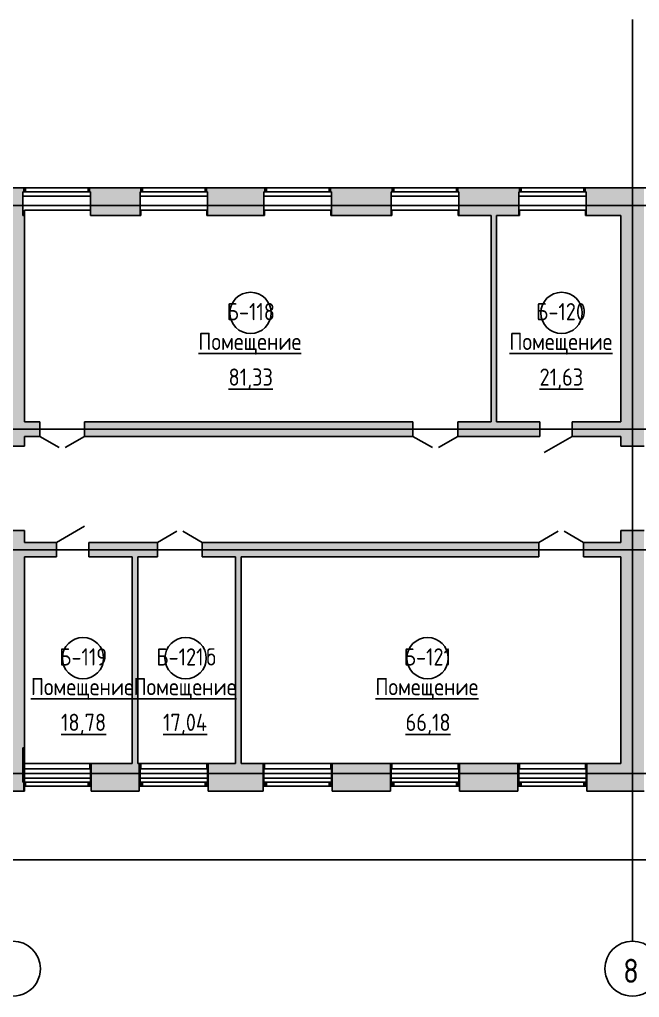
# Model space of a CAD drawing. Extents: x -4056 to 455774, y -7500 to 28668.
# Drawn here: x 63551 to 81559, y -3216 to 25181 of the extents above; entities that cross this region are included whole.
import ezdxf

# ---------------------------------------------------------------- set-up
doc = ezdxf.new("R2010")
doc.units = 0
doc.linetypes.add('ADSK_ЛИНИЯ_СЕТКИ', pattern=[21, 12, -3, 3, -3])
for name, color, linetype in [('ДВЕРИ', 7, 'CONTINUOUS'), ('КАРКАС_ИМПОСТ', 7, 'CONTINUOUS'), ('МАРКИ_ПОМЕЩЕНИЙ', 7, 'CONTINUOUS'), ('ОКНА', 7, 'CONTINUOUS'), ('ОСИ', 7, 'CONTINUOUS'), ('ПАНЕЛЬ', 7, 'CONTINUOUS'), ('СТЕНЫ', 7, 'CONTINUOUS'), ('СТЕНЫ_РАЗРЕЗ', 7, 'CONTINUOUS')]:
    doc.layers.add(name, color=color, linetype=linetype)
doc.styles.add('GOST_COMMON', font='GOST Common.ttf', dxfattribs={"width": 0.9, "height": 500})
doc.styles.add('GOST_COMMON_1', font='GOST Common.ttf', dxfattribs={"width": 0.9, "height": 700})

# ---------------------------------------------------------------- blocks, each defined once
blk = doc.blocks.new('*U83')
at = {"layer": 'СТЕНЫ'}
for points in [[(61989.757227, 2775.135494), (61989.757227, 3575.135494), (63650.948367, 2775.135494)], [(63650.948367, 2775.135494), (61989.757227, 3575.135494), (63650.948367, 3575.135494)], [(65630.948367, 2775.135494), (65630.948367, 3575.135494), (67030.948367, 2775.135494)], [(67030.948367, 2775.135494), (65630.948367, 3575.135494), (67030.948367, 3575.135494)], [(69030.948367, 2775.135494), (69030.948367, 3575.135494), (70630.948367, 2775.135494)], [(70630.948367, 2775.135494), (69030.948367, 3575.135494), (70630.948367, 3575.135494)], [(72630.948367, 2775.135494), (72630.948367, 3575.135494), (74330.948367, 2775.135494)], [(74330.948367, 2775.135494), (72630.948367, 3575.135494), (74330.948367, 3575.135494)], [(76330.948367, 2775.135494), (76330.948367, 3575.135494), (78030.948367, 2775.135494)], [(78030.948367, 2775.135494), (76330.948367, 3575.135494), (78030.948367, 3575.135494)], [(80030.948367, 2775.135494), (80030.948367, 3575.135494), (81695.948367, 2775.135494)], [(81695.948367, 2775.135494), (80030.948367, 3575.135494), (81695.948367, 3575.135494)], [(63650.948367, 2775.135494), (63650.948367, 3035.135494), (63695.948367, 2775.135494)], [(63695.948367, 2775.135494), (63650.948367, 3035.135494), (63695.948367, 3035.135494)]]:
    blk.add_solid(points, dxfattribs=at)
blk = doc.blocks.new('*U89')
at = {"layer": 'СТЕНЫ'}
for points in [[(63015.948367, 19495.135494), (63015.948367, 20295.135494), (63650.948367, 19495.135494)], [(63650.948367, 19495.135494), (63015.948367, 20295.135494), (63650.948367, 20295.135494)], [(63650.948367, 20175.135494), (63650.948367, 20295.135494), (63720.948367, 20175.135494)], [(63720.948367, 20175.135494), (63650.948367, 20295.135494), (63720.948367, 20295.135494)], [(65540.948367, 20175.135494), (65540.948367, 20295.135494), (65610.948367, 20175.135494)], [(65610.948367, 20175.135494), (65540.948367, 20295.135494), (65610.948367, 20295.135494)], [(65610.948367, 19495.135494), (65610.948367, 20295.135494), (67050.948367, 19495.135494)], [(67050.948367, 19495.135494), (65610.948367, 20295.135494), (67050.948367, 20295.135494)], [(67050.948367, 20175.135494), (67050.948367, 20295.135494), (67120.948367, 20175.135494)], [(67120.948367, 20175.135494), (67050.948367, 20295.135494), (67120.948367, 20295.135494)], [(68940.948367, 20175.135494), (68940.948367, 20295.135494), (69010.948367, 20175.135494)], [(69010.948367, 20175.135494), (68940.948367, 20295.135494), (69010.948367, 20295.135494)], [(69010.948367, 19495.135494), (69010.948367, 20295.135494), (70650.948367, 19495.135494)], [(70650.948367, 19495.135494), (69010.948367, 20295.135494), (70650.948367, 20295.135494)], [(70650.948367, 20175.135494), (70650.948367, 20295.135494), (70720.948367, 20175.135494)], [(70720.948367, 20175.135494), (70650.948367, 20295.135494), (70720.948367, 20295.135494)], [(72540.948367, 20175.135494), (72540.948367, 20295.135494), (72610.948367, 20175.135494)], [(72610.948367, 20175.135494), (72540.948367, 20295.135494), (72610.948367, 20295.135494)], [(72610.948367, 19495.135494), (72610.948367, 20295.135494), (74350.948367, 19495.135494)], [(74350.948367, 19495.135494), (72610.948367, 20295.135494), (74350.948367, 20295.135494)], [(74350.948367, 20175.135494), (74350.948367, 20295.135494), (74420.948367, 20175.135494)], [(74420.948367, 20175.135494), (74350.948367, 20295.135494), (74420.948367, 20295.135494)], [(76240.948367, 20175.135494), (76240.948367, 20295.135494), (76310.948367, 20175.135494)], [(76310.948367, 20175.135494), (76240.948367, 20295.135494), (76310.948367, 20295.135494)], [(76310.948367, 19495.135494), (76310.948367, 20295.135494), (77410.948367, 19495.135494)], [(77410.948367, 19495.135494), (76310.948367, 20295.135494), (77410.948367, 20295.135494)], [(77410.948367, 19495.135494), (77410.948367, 20295.135494), (78050.948367, 19495.135494)], [(78050.948367, 19495.135494), (77410.948367, 20295.135494), (78050.948367, 20295.135494)], [(78050.948367, 20175.135494), (78050.948367, 20295.135494), (78120.948367, 20175.135494)], [(78120.948367, 20175.135494), (78050.948367, 20295.135494), (78120.948367, 20295.135494)], [(79940.948367, 20175.135494), (79940.948367, 20295.135494), (80010.948367, 20175.135494)], [(80010.948367, 20175.135494), (79940.948367, 20295.135494), (80010.948367, 20295.135494)], [(80010.948367, 19495.135494), (80010.948367, 20295.135494), (81015.948367, 19495.135494)], [(81015.948367, 19495.135494), (80010.948367, 20295.135494), (81015.948367, 20295.135494)], [(81015.948367, 19495.135494), (81015.948367, 20295.135494), (81695.948367, 19495.135494)], [(81695.948367, 19495.135494), (81015.948367, 20295.135494), (81695.948367, 20295.135494)]]:
    blk.add_solid(points, dxfattribs=at)
blk = doc.blocks.new('*U106')
at = {"layer": 'СТЕНЫ'}
for points in [[(78030.948367, 2915.135494), (78030.948367, 3575.135494), (78050.948367, 2915.135494)], [(78050.948367, 2915.135494), (78030.948367, 3575.135494), (78050.948367, 3575.135494)], [(80010.948367, 2915.135494), (80010.948367, 3575.135494), (80030.948367, 2915.135494)], [(80030.948367, 2915.135494), (80010.948367, 3575.135494), (80030.948367, 3575.135494)], [(78050.948367, 2915.135494), (78050.948367, 3035.135494), (78120.948367, 2915.135494)], [(78120.948367, 2915.135494), (78050.948367, 3035.135494), (78120.948367, 3035.135494)], [(79940.948367, 2915.135494), (79940.948367, 3035.135494), (80010.948367, 2915.135494)], [(80010.948367, 2915.135494), (79940.948367, 3035.135494), (80010.948367, 3035.135494)]]:
    blk.add_solid(points, dxfattribs=at)
blk = doc.blocks.new('*U107')
at = {"layer": 'СТЕНЫ'}
for points in [[(74330.948367, 2915.135494), (74330.948367, 3575.135494), (74350.948367, 2915.135494)], [(74350.948367, 2915.135494), (74330.948367, 3575.135494), (74350.948367, 3575.135494)], [(76310.948367, 2915.135494), (76310.948367, 3575.135494), (76330.948367, 2915.135494)], [(76330.948367, 2915.135494), (76310.948367, 3575.135494), (76330.948367, 3575.135494)], [(74350.948367, 2915.135494), (74350.948367, 3035.135494), (74420.948367, 2915.135494)], [(74420.948367, 2915.135494), (74350.948367, 3035.135494), (74420.948367, 3035.135494)], [(76240.948367, 2915.135494), (76240.948367, 3035.135494), (76310.948367, 2915.135494)], [(76310.948367, 2915.135494), (76240.948367, 3035.135494), (76310.948367, 3035.135494)]]:
    blk.add_solid(points, dxfattribs=at)
blk = doc.blocks.new('*U108')
at = {"layer": 'СТЕНЫ'}
for points in [[(70630.948367, 2915.135494), (70630.948367, 3575.135494), (70650.948367, 2915.135494)], [(70650.948367, 2915.135494), (70630.948367, 3575.135494), (70650.948367, 3575.135494)], [(72610.948367, 2915.135494), (72610.948367, 3575.135494), (72630.948367, 2915.135494)], [(72630.948367, 2915.135494), (72610.948367, 3575.135494), (72630.948367, 3575.135494)], [(70650.948367, 2915.135494), (70650.948367, 3035.135494), (70720.948367, 2915.135494)], [(70720.948367, 2915.135494), (70650.948367, 3035.135494), (70720.948367, 3035.135494)], [(72540.948367, 2915.135494), (72540.948367, 3035.135494), (72610.948367, 2915.135494)], [(72610.948367, 2915.135494), (72540.948367, 3035.135494), (72610.948367, 3035.135494)]]:
    blk.add_solid(points, dxfattribs=at)
blk = doc.blocks.new('*U109')
at = {"layer": 'СТЕНЫ'}
for points in [[(67030.948367, 2915.135494), (67030.948367, 3575.135494), (67050.948367, 2915.135494)], [(67050.948367, 2915.135494), (67030.948367, 3575.135494), (67050.948367, 3575.135494)], [(69010.948367, 2915.135494), (69010.948367, 3575.135494), (69030.948367, 2915.135494)], [(69030.948367, 2915.135494), (69010.948367, 3575.135494), (69030.948367, 3575.135494)], [(67050.948367, 2915.135494), (67050.948367, 3035.135494), (67120.948367, 2915.135494)], [(67120.948367, 2915.135494), (67050.948367, 3035.135494), (67120.948367, 3035.135494)], [(68940.948367, 2915.135494), (68940.948367, 3035.135494), (69010.948367, 2915.135494)], [(69010.948367, 2915.135494), (68940.948367, 3035.135494), (69010.948367, 3035.135494)]]:
    blk.add_solid(points, dxfattribs=at)
blk = doc.blocks.new('*U110')
at = {"layer": 'СТЕНЫ'}
for points in [[(65610.948367, 2915.135494), (65610.948367, 3575.135494), (65630.948367, 2915.135494)], [(65630.948367, 2915.135494), (65610.948367, 3575.135494), (65630.948367, 3575.135494)], [(63695.948367, 2915.135494), (63695.948367, 3035.135494), (63720.948367, 2915.135494)], [(63720.948367, 2915.135494), (63695.948367, 3035.135494), (63720.948367, 3035.135494)], [(65540.948367, 2915.135494), (65540.948367, 3035.135494), (65610.948367, 2915.135494)], [(65610.948367, 2915.135494), (65540.948367, 3035.135494), (65610.948367, 3035.135494)]]:
    blk.add_solid(points, dxfattribs=at)
blk = doc.blocks.new('*U130')
at = {"layer": 'СТЕНЫ'}
for points in [[(81015.948367, 12796.085928), (81015.948367, 19495.135494), (81695.948367, 12796.085928)], [(81695.948367, 12796.085928), (81015.948367, 19495.135494), (81695.948367, 19495.135494)]]:
    blk.add_solid(points, dxfattribs=at)
blk = doc.blocks.new('*U131')
at = {"layer": 'СТЕНЫ'}
for points in [[(81015.948367, 3575.135494), (81015.948367, 10339.883239), (81695.948367, 3575.135494)], [(81695.948367, 3575.135494), (81015.948367, 10339.883239), (81695.948367, 10339.883239)]]:
    blk.add_solid(points, dxfattribs=at)
blk = doc.blocks.new('*U135')
at = {"layer": 'СТЕНЫ'}
for points in [[(63015.948367, 12796.085928), (63015.948367, 19495.135494), (63695.948367, 12796.085928)], [(63695.948367, 12796.085928), (63015.948367, 19495.135494), (63695.948367, 19495.135494)]]:
    blk.add_solid(points, dxfattribs=at)
blk = doc.blocks.new('*U136')
at = {"layer": 'СТЕНЫ'}
for points in [[(63015.948367, 3575.135494), (63015.948367, 10339.883239), (63650.948367, 3575.135494)], [(63650.948367, 3575.135494), (63015.948367, 10339.883239), (63650.948367, 10339.883239)], [(63650.948367, 4035.135494), (63650.948367, 10339.883239), (63695.948367, 4035.135494)], [(63695.948367, 4035.135494), (63650.948367, 10339.883239), (63695.948367, 10339.883239)]]:
    blk.add_solid(points, dxfattribs=at)
blk = doc.blocks.new('*U137')
at = {"layer": 'СТЕНЫ'}
for points in [[(77250.948367, 13495.135494), (77250.948367, 19495.135494), (77410.948367, 13495.135494)], [(77410.948367, 13495.135494), (77250.948367, 19495.135494), (77410.948367, 19495.135494)]]:
    blk.add_solid(points, dxfattribs=at)
blk = doc.blocks.new('*U138')
at = {"layer": 'СТЕНЫ'}
for points in [[(66825.948367, 3575.135494), (66825.948367, 9575.135494), (66985.948367, 3575.135494)], [(66985.948367, 3575.135494), (66825.948367, 9575.135494), (66985.948367, 9575.135494)]]:
    blk.add_solid(points, dxfattribs=at)
blk = doc.blocks.new('*U149')
at = {"layer": 'СТЕНЫ'}
for points in [[(63695.948367, 9575.135494), (63695.948367, 9995.135494), (64625.948367, 9575.135494)], [(64625.948367, 9575.135494), (63695.948367, 9995.135494), (64625.948367, 9995.135494)], [(65565.948367, 9575.135494), (65565.948367, 9995.135494), (66985.948367, 9575.135494)], [(66985.948367, 9575.135494), (65565.948367, 9995.135494), (66985.948367, 9995.135494)], [(66985.948367, 9575.135494), (66985.948367, 9995.135494), (67555.948367, 9575.135494)], [(67555.948367, 9575.135494), (66985.948367, 9995.135494), (67555.948367, 9995.135494)], [(68855.948367, 9575.135494), (68855.948367, 9995.135494), (74659.903727, 9575.135494)], [(74659.903727, 9575.135494), (68855.948367, 9995.135494), (74659.903727, 9995.135494)], [(74659.903727, 9575.135494), (74659.903727, 9995.135494), (78635.948367, 9575.135494)], [(78635.948367, 9575.135494), (74659.903727, 9995.135494), (78635.948367, 9995.135494)], [(79935.948367, 9575.135494), (79935.948367, 9995.135494), (81015.948367, 9575.135494)], [(81015.948367, 9575.135494), (79935.948367, 9995.135494), (81015.948367, 9995.135494)]]:
    blk.add_solid(points, dxfattribs=at)
blk = doc.blocks.new('*U150')
at = {"layer": 'СТЕНЫ'}
for points in [[(63695.948367, 13075.135494), (63695.948367, 13495.135494), (64135.948367, 13075.135494)], [(64135.948367, 13075.135494), (63695.948367, 13495.135494), (64135.948367, 13495.135494)], [(65435.948367, 13075.135494), (65435.948367, 13495.135494), (68324.830477, 13075.135494)], [(68324.830477, 13075.135494), (65435.948367, 13495.135494), (68324.830477, 13495.135494)], [(68324.830477, 13075.135494), (68324.830477, 13495.135494), (74659.903727, 13075.135494)], [(74659.903727, 13075.135494), (68324.830477, 13495.135494), (74659.903727, 13495.135494)], [(74659.903727, 13075.135494), (74659.903727, 13495.135494), (74980.948367, 13075.135494)], [(74980.948367, 13075.135494), (74659.903727, 13495.135494), (74980.948367, 13495.135494)], [(76280.948367, 13075.135494), (76280.948367, 13495.135494), (78660.948367, 13075.135494)], [(78660.948367, 13075.135494), (76280.948367, 13495.135494), (78660.948367, 13495.135494)], [(79600.948367, 13075.135494), (79600.948367, 13495.135494), (80994.976977, 13075.135494)], [(80994.976977, 13075.135494), (79600.948367, 13495.135494), (80994.976977, 13495.135494)], [(80994.976977, 13075.135494), (80994.976977, 13495.135494), (81015.948367, 13075.135494)], [(81015.948367, 13075.135494), (80994.976977, 13495.135494), (81015.948367, 13495.135494)]]:
    blk.add_solid(points, dxfattribs=at)
blk = doc.blocks.new('*U172')
at = {"layer": 'СТЕНЫ'}
for points in [[(69825.948367, 3575.135494), (69825.948367, 9575.135494), (69985.948367, 3575.135494)], [(69985.948367, 3575.135494), (69825.948367, 9575.135494), (69985.948367, 9575.135494)]]:
    blk.add_solid(points, dxfattribs=at)
blk = doc.blocks.new('ИРНИТУ-ОКНО-ГОСТ23166-99_4')
at = {"layer": 'КАРКАС_ИМПОСТ'}
for p, q in [((-1018.1, 210), (941.9, 210)), ((-1018.1, 210), (-1018.1, 90)), ((-1018.1, 210), (-983.1, 210)), ((-1018.1, 90), (941.9, 90)), ((-1018.1, 90), (-983.1, 90)), ((941.9, 210), (906.9, 210)), ((941.9, 90), (906.9, 90)), ((941.9, 210), (941.9, 90))]:
    blk.add_line(p, q, dxfattribs=at)
blk = doc.blocks.new('ИРНИТУ_ДВЕРЬ_ОДНОПОЛЬНАЯ_Д')
at = {"layer": 'ПАНЕЛЬ'}
blk.add_line((-470, 210), (344.06388, 680), dxfattribs=at)
blk = doc.blocks.new('AC_ДВЕРЬ_ДВУПОЛЬНАЯ_ДЕРЕВЯ')
at = {"layer": 'ПАНЕЛЬ'}
for p, q in [((-650, 210), (-87.083488, 535)), ((650, 210), (87.083488, 535))]:
    blk.add_line(p, q, dxfattribs=at)
blk = doc.blocks.new('ИРНИТУ-ОКНО-ГОСТ23166-99_3')
at = {"layer": 'КАРКАС_ИМПОСТ'}
for p, q in [((-1018.1, -160), (941.9, -160)), ((-1018.1, -280), (-1018.1, -160)), ((-1018.1, -160), (-983.1, -160)), ((-1018.1, -280), (941.9, -280)), ((-1018.1, -280), (-983.1, -280)), ((941.9, -160), (906.9, -160)), ((941.9, -280), (906.9, -280)), ((941.9, -280), (941.9, -160))]:
    blk.add_line(p, q, dxfattribs=at)
blk = doc.blocks.new('ОСЬ_СЕТКИ_-_D8-4846-01_Б_Н')
at = {"layer": 'ОСИ'}
for start, end in [(360, 180), (180, 360)]:
    blk.add_arc((0, 0), 4, start, end, dxfattribs=at)
blk = doc.blocks.new('ADSK_МАРКА_ПОМЕЩЕНИЕ_-_НОМ')
at = {"layer": 'МАРКИ_ПОМЕЩЕНИЙ'}
blk.add_circle((0, 0), 3, dxfattribs=at)

msp = doc.modelspace()

# ---------------------------------------------------------------- linework, layer by layer
at = {"layer": 'ОСИ', "linetype": 'ADSK_ЛИНИЯ_СЕТКИ'}
for p, q in [((81355.948367, 25181.483884), (81355.948367, -1579.91409)), ((-2456.468056, 19785.135494), (101540.841937, 19785.135494)), ((-2456.468056, 13285.135494), (101540.841937, 13285.135494)), ((-2456.468056, 9785.135494), (101540.841937, 9785.135494)), ((-2456.468056, 3285.135494), (101540.841937, 3285.135494)), ((-2456.468056, 785.135494), (101540.841937, 785.135494))]:
    msp.add_line(p, q, dxfattribs=at)
at = {"layer": 'СТЕНЫ'}
for p, q in [((63720.948367, 20295.135494), (65540.948367, 20295.135494)), ((67120.948367, 20295.135494), (68940.948367, 20295.135494)), ((70720.948367, 20295.135494), (72540.948367, 20295.135494)), ((74420.948367, 20295.135494), (76240.948367, 20295.135494)), ((78120.948367, 20295.135494), (79940.948367, 20295.135494)), ((63695.948367, 19495.135494), (63695.948367, 19645.135494)), ((63695.948367, 19645.135494), (65610.948367, 19645.135494)), ((67070.948367, 19495.135494), (67070.948367, 19645.135494)), ((67070.948367, 19645.135494), (68990.948367, 19645.135494)), ((68990.948367, 19645.135494), (68990.948367, 19495.135494)), ((70670.948367, 19495.135494), (70670.948367, 19645.135494)), ((70670.948367, 19645.135494), (72590.948367, 19645.135494)), ((72590.948367, 19645.135494), (72590.948367, 19495.135494)), ((74370.948367, 19495.135494), (74370.948367, 19645.135494)), ((74370.948367, 19645.135494), (76290.948367, 19645.135494)), ((76290.948367, 19645.135494), (76290.948367, 19495.135494)), ((78070.948367, 19495.135494), (78070.948367, 19645.135494)), ((78070.948367, 19645.135494), (79990.948367, 19645.135494)), ((79990.948367, 19645.135494), (79990.948367, 19495.135494)), ((67070.948367, 19495.135494), (67050.948367, 19495.135494)), ((69010.948367, 19495.135494), (68990.948367, 19495.135494)), ((70670.948367, 19495.135494), (70650.948367, 19495.135494)), ((72610.948367, 19495.135494), (72590.948367, 19495.135494)), ((74370.948367, 19495.135494), (74350.948367, 19495.135494)), ((76310.948367, 19495.135494), (76290.948367, 19495.135494)), ((78070.948367, 19495.135494), (78050.948367, 19495.135494)), ((80010.948367, 19495.135494), (79990.948367, 19495.135494)), ((63695.948367, 4035.135494), (63695.948367, 3035.135494)), ((63673.2765, 3425.135494), (63673.2765, 3575.135494)), ((63673.2765, 3575.135494), (65610.948367, 3575.135494)), ((65593.2765, 3425.135494), (63673.2765, 3425.135494)), ((65593.2765, 3575.135494), (65593.2765, 3425.135494)), ((67050.948367, 3575.135494), (69010.948367, 3575.135494)), ((67070.948367, 3425.135494), (67070.948367, 3575.135494)), ((68990.948367, 3425.135494), (67070.948367, 3425.135494)), ((68990.948367, 3575.135494), (68990.948367, 3425.135494)), ((70650.948367, 3575.135494), (72610.948367, 3575.135494)), ((70670.948367, 3425.135494), (70670.948367, 3575.135494)), ((72590.948367, 3425.135494), (70670.948367, 3425.135494)), ((72590.948367, 3575.135494), (72590.948367, 3425.135494)), ((74350.948367, 3575.135494), (76310.948367, 3575.135494)), ((74370.948367, 3425.135494), (74370.948367, 3575.135494)), ((76290.948367, 3425.135494), (74370.948367, 3425.135494)), ((76290.948367, 3575.135494), (76290.948367, 3425.135494)), ((78050.948367, 3575.135494), (80010.948367, 3575.135494)), ((78075.948367, 3425.135494), (78075.948367, 3575.135494)), ((79995.948367, 3425.135494), (78075.948367, 3425.135494)), ((79995.948367, 3575.135494), (79995.948367, 3425.135494)), ((65540.948367, 2915.135494), (63720.948367, 2915.135494)), ((68940.948367, 2915.135494), (67120.948367, 2915.135494)), ((72540.948367, 2915.135494), (70720.948367, 2915.135494)), ((76240.948367, 2915.135494), (74420.948367, 2915.135494)), ((79940.948367, 2915.135494), (78120.948367, 2915.135494))]:
    msp.add_line(p, q, dxfattribs=at)
at = {"layer": 'СТЕНЫ_РАЗРЕЗ'}
for p, q in [((63720.948367, 20295.135494), (62440.948367, 20295.135494)), ((63650.948367, 19495.135494), (63650.948367, 20175.135494)), ((63650.948367, 20175.135494), (63720.948367, 20175.135494)), ((63720.948367, 20175.135494), (63720.948367, 20295.135494)), ((67120.948367, 20295.135494), (65540.948367, 20295.135494)), ((65540.948367, 20295.135494), (65540.948367, 20175.135494)), ((65540.948367, 20175.135494), (65610.948367, 20175.135494)), ((65610.948367, 20175.135494), (65610.948367, 19495.135494)), ((67050.948367, 19495.135494), (67050.948367, 20175.135494)), ((67050.948367, 20175.135494), (67120.948367, 20175.135494)), ((67120.948367, 20175.135494), (67120.948367, 20295.135494)), ((70720.948367, 20295.135494), (68940.948367, 20295.135494)), ((68940.948367, 20295.135494), (68940.948367, 20175.135494)), ((68940.948367, 20175.135494), (69010.948367, 20175.135494)), ((69010.948367, 20175.135494), (69010.948367, 19495.135494)), ((70650.948367, 19495.135494), (70650.948367, 20175.135494)), ((70650.948367, 20175.135494), (70720.948367, 20175.135494)), ((70720.948367, 20175.135494), (70720.948367, 20295.135494)), ((74420.948367, 20295.135494), (72540.948367, 20295.135494)), ((72540.948367, 20295.135494), (72540.948367, 20175.135494)), ((72540.948367, 20175.135494), (72610.948367, 20175.135494)), ((72610.948367, 20175.135494), (72610.948367, 19495.135494)), ((74350.948367, 19495.135494), (74350.948367, 20175.135494)), ((74350.948367, 20175.135494), (74420.948367, 20175.135494)), ((74420.948367, 20175.135494), (74420.948367, 20295.135494)), ((78120.948367, 20295.135494), (76240.948367, 20295.135494)), ((76240.948367, 20295.135494), (76240.948367, 20175.135494)), ((76240.948367, 20175.135494), (76310.948367, 20175.135494)), ((76310.948367, 20175.135494), (76310.948367, 19495.135494)), ((78050.948367, 19495.135494), (78050.948367, 20175.135494)), ((78050.948367, 20175.135494), (78120.948367, 20175.135494)), ((78120.948367, 20175.135494), (78120.948367, 20295.135494)), ((81820.948367, 20295.135494), (79940.948367, 20295.135494)), ((79940.948367, 20295.135494), (79940.948367, 20175.135494)), ((79940.948367, 20175.135494), (80010.948367, 20175.135494)), ((80010.948367, 20175.135494), (80010.948367, 19495.135494)), ((63695.948367, 19495.135494), (63650.948367, 19495.135494)), ((63695.948367, 13495.135494), (63695.948367, 19495.135494)), ((65610.948367, 19495.135494), (67050.948367, 19495.135494)), ((69010.948367, 19495.135494), (70650.948367, 19495.135494)), ((72610.948367, 19495.135494), (74350.948367, 19495.135494)), ((76310.948367, 19495.135494), (77250.948367, 19495.135494)), ((77250.948367, 19495.135494), (77250.948367, 13495.135494)), ((77410.948367, 19495.135494), (78050.948367, 19495.135494)), ((77410.948367, 13495.135494), (77410.948367, 19495.135494)), ((80010.948367, 19495.135494), (81015.948367, 19495.135494)), ((81015.948367, 19495.135494), (81015.948367, 13495.135494)), ((64135.948367, 13495.135494), (63695.948367, 13495.135494)), ((64135.948367, 13075.135494), (64135.948367, 13495.135494)), ((74980.948367, 13495.135494), (65435.948367, 13495.135494)), ((65435.948367, 13495.135494), (65435.948367, 13075.135494)), ((74980.948367, 13075.135494), (74980.948367, 13495.135494)), ((77250.948367, 13495.135494), (76280.948367, 13495.135494)), ((76280.948367, 13495.135494), (76280.948367, 13075.135494)), ((78660.948367, 13495.135494), (77410.948367, 13495.135494)), ((78660.948367, 13075.135494), (78660.948367, 13495.135494)), ((81015.948367, 13495.135494), (79600.948367, 13495.135494)), ((79600.948367, 13495.135494), (79600.948367, 13075.135494)), ((63695.948367, 12796.085928), (63695.948367, 13075.135494)), ((63695.948367, 13075.135494), (64135.948367, 13075.135494)), ((65435.948367, 13075.135494), (74980.948367, 13075.135494)), ((76280.948367, 13075.135494), (78660.948367, 13075.135494)), ((79600.948367, 13075.135494), (81015.948367, 13075.135494)), ((81015.948367, 13075.135494), (81015.948367, 12796.085928)), ((63015.948367, 12796.085928), (63695.948367, 12796.085928)), ((81015.948367, 12796.085928), (81695.948367, 12796.085928)), ((63695.948367, 10339.883239), (63015.948367, 10339.883239)), ((63695.948367, 9995.135494), (63695.948367, 10339.883239)), ((81015.948367, 10339.883239), (81015.948367, 9995.135494)), ((81695.948367, 10339.883239), (81015.948367, 10339.883239)), ((64625.948367, 9995.135494), (63695.948367, 9995.135494)), ((64625.948367, 9575.135494), (64625.948367, 9995.135494)), ((67555.948367, 9995.135494), (65565.948367, 9995.135494)), ((65565.948367, 9995.135494), (65565.948367, 9575.135494)), ((67555.948367, 9575.135494), (67555.948367, 9995.135494)), ((78635.948367, 9995.135494), (68855.948367, 9995.135494)), ((68855.948367, 9995.135494), (68855.948367, 9575.135494)), ((78635.948367, 9575.135494), (78635.948367, 9995.135494)), ((81015.948367, 9995.135494), (79935.948367, 9995.135494)), ((79935.948367, 9995.135494), (79935.948367, 9575.135494)), ((63695.948367, 4035.135494), (63695.948367, 9575.135494)), ((63695.948367, 9575.135494), (64625.948367, 9575.135494)), ((65565.948367, 9575.135494), (66825.948367, 9575.135494)), ((66825.948367, 9575.135494), (66825.948367, 3575.135494)), ((66985.948367, 3575.135494), (66985.948367, 9575.135494)), ((66985.948367, 9575.135494), (67555.948367, 9575.135494)), ((68855.948367, 9575.135494), (69825.948367, 9575.135494)), ((69825.948367, 9575.135494), (69825.948367, 3575.135494)), ((69985.948367, 9575.135494), (78635.948367, 9575.135494)), ((69985.948367, 3575.135494), (69985.948367, 9575.135494)), ((79935.948367, 9575.135494), (81015.948367, 9575.135494)), ((81015.948367, 9575.135494), (81015.948367, 3575.135494)), ((63650.948367, 3035.135494), (63650.948367, 4035.135494)), ((63650.948367, 4035.135494), (63695.948367, 4035.135494)), ((66825.948367, 3575.135494), (65610.948367, 3575.135494)), ((65610.948367, 3575.135494), (65610.948367, 3035.135494)), ((65630.948367, 2775.135494), (65630.948367, 3575.135494)), ((67050.948367, 3575.135494), (66985.948367, 3575.135494)), ((67030.948367, 3575.135494), (67030.948367, 2775.135494)), ((67050.948367, 3035.135494), (67050.948367, 3575.135494)), ((69825.948367, 3575.135494), (69010.948367, 3575.135494)), ((69010.948367, 3575.135494), (69010.948367, 3035.135494)), ((69030.948367, 2775.135494), (69030.948367, 3575.135494)), ((70650.948367, 3575.135494), (69985.948367, 3575.135494)), ((70630.948367, 3575.135494), (70630.948367, 2775.135494)), ((70650.948367, 3035.135494), (70650.948367, 3575.135494)), ((74350.948367, 3575.135494), (72610.948367, 3575.135494)), ((72610.948367, 3575.135494), (72610.948367, 3035.135494)), ((72630.948367, 2775.135494), (72630.948367, 3575.135494)), ((74330.948367, 3575.135494), (74330.948367, 2775.135494)), ((74350.948367, 3035.135494), (74350.948367, 3575.135494)), ((78050.948367, 3575.135494), (76310.948367, 3575.135494)), ((76310.948367, 3575.135494), (76310.948367, 3035.135494)), ((76330.948367, 2775.135494), (76330.948367, 3575.135494)), ((78030.948367, 3575.135494), (78030.948367, 2775.135494)), ((78050.948367, 3035.135494), (78050.948367, 3575.135494)), ((81015.948367, 3575.135494), (80010.948367, 3575.135494)), ((80010.948367, 3575.135494), (80010.948367, 3035.135494)), ((80030.948367, 2775.135494), (80030.948367, 3575.135494)), ((63720.948367, 3035.135494), (63650.948367, 3035.135494)), ((63695.948367, 3035.135494), (63695.948367, 2775.135494)), ((63695.948367, 2915.135494), (63720.948367, 2915.135494)), ((63720.948367, 2915.135494), (63720.948367, 3035.135494)), ((65610.948367, 3035.135494), (65540.948367, 3035.135494)), ((65540.948367, 3035.135494), (65540.948367, 2915.135494)), ((65540.948367, 2915.135494), (65630.948367, 2915.135494)), ((67030.948367, 2915.135494), (67120.948367, 2915.135494)), ((67120.948367, 3035.135494), (67050.948367, 3035.135494)), ((67120.948367, 2915.135494), (67120.948367, 3035.135494)), ((69010.948367, 3035.135494), (68940.948367, 3035.135494)), ((68940.948367, 3035.135494), (68940.948367, 2915.135494)), ((68940.948367, 2915.135494), (69030.948367, 2915.135494)), ((70630.948367, 2915.135494), (70720.948367, 2915.135494)), ((70720.948367, 3035.135494), (70650.948367, 3035.135494)), ((70720.948367, 2915.135494), (70720.948367, 3035.135494)), ((72610.948367, 3035.135494), (72540.948367, 3035.135494)), ((72540.948367, 3035.135494), (72540.948367, 2915.135494)), ((72540.948367, 2915.135494), (72630.948367, 2915.135494)), ((74330.948367, 2915.135494), (74420.948367, 2915.135494)), ((74420.948367, 3035.135494), (74350.948367, 3035.135494)), ((74420.948367, 2915.135494), (74420.948367, 3035.135494)), ((76310.948367, 3035.135494), (76240.948367, 3035.135494)), ((76240.948367, 3035.135494), (76240.948367, 2915.135494)), ((76240.948367, 2915.135494), (76330.948367, 2915.135494)), ((78030.948367, 2915.135494), (78120.948367, 2915.135494)), ((78120.948367, 3035.135494), (78050.948367, 3035.135494)), ((78120.948367, 2915.135494), (78120.948367, 3035.135494)), ((80010.948367, 3035.135494), (79940.948367, 3035.135494)), ((79940.948367, 3035.135494), (79940.948367, 2915.135494)), ((79940.948367, 2915.135494), (80030.948367, 2915.135494)), ((61685.948367, 2775.135494), (63695.948367, 2775.135494)), ((65630.948367, 2775.135494), (67030.948367, 2775.135494)), ((69030.948367, 2775.135494), (70630.948367, 2775.135494)), ((72630.948367, 2775.135494), (74330.948367, 2775.135494)), ((76330.948367, 2775.135494), (78030.948367, 2775.135494)), ((80030.948367, 2775.135494), (81695.948367, 2775.135494))]:
    msp.add_line(p, q, dxfattribs=at)

# ---------------------------------------------------------------- block references
at = {"layer": 'ДВЕРИ', "rotation": 180}
for name, p in [('AC_ДВЕРЬ_ДВУПОЛЬНАЯ_ДЕРЕВЯ', (64785.948367, 13285.135494)), ('AC_ДВЕРЬ_ДВУПОЛЬНАЯ_ДЕРЕВЯ', (75630.948367, 13285.135494)), ('ИРНИТУ_ДВЕРЬ_ОДНОПОЛЬНАЯ_Д', (79130.948367, 13285.135494))]:
    msp.add_blockref(name, p, dxfattribs=at)
at = {"layer": 'ДВЕРИ'}
for name, p in [('ИРНИТУ_ДВЕРЬ_ОДНОПОЛЬНАЯ_Д', (65095.948367, 9785.135494)), ('AC_ДВЕРЬ_ДВУПОЛЬНАЯ_ДЕРЕВЯ', (68205.948367, 9785.135494)), ('AC_ДВЕРЬ_ДВУПОЛЬНАЯ_ДЕРЕВЯ', (79285.948367, 9785.135494))]:
    msp.add_blockref(name, p, dxfattribs=at)
at = {"layer": 'МАРКИ_ПОМЕЩЕНИЙ', "xscale": 200, "yscale": 200, "zscale": 200}
for p in [(70261.500139, 16661.827452), (79296.616826, 16661.827452), (65394.528218, 6636.199518), (68376.62615, 6636.199518), (75404.084264, 6636.199518)]:
    msp.add_blockref('ADSK_МАРКА_ПОМЕЩЕНИЕ_-_НОМ', p, dxfattribs=at)
at = {"layer": 'ОКНА', "rotation": 180}
for name, p in [('ИРНИТУ-ОКНО-ГОСТ23166-99_3', (64592.848367, 19895.135494)), ('ИРНИТУ-ОКНО-ГОСТ23166-99_3', (67992.848367, 19895.135494)), ('ИРНИТУ-ОКНО-ГОСТ23166-99_3', (71592.848367, 19895.135494)), ('ИРНИТУ-ОКНО-ГОСТ23166-99_3', (75292.848367, 19895.135494)), ('ИРНИТУ-ОКНО-ГОСТ23166-99_3', (78992.848367, 19895.135494)), ('ИРНИТУ-ОКНО-ГОСТ23166-99_4', (64592.848367, 3245.135494)), ('ИРНИТУ-ОКНО-ГОСТ23166-99_4', (67992.848367, 3245.135494)), ('ИРНИТУ-ОКНО-ГОСТ23166-99_4', (71592.848367, 3245.135494)), ('ИРНИТУ-ОКНО-ГОСТ23166-99_4', (75292.848367, 3245.135494)), ('ИРНИТУ-ОКНО-ГОСТ23166-99_4', (78992.848367, 3245.135494))]:
    msp.add_blockref(name, p, dxfattribs=at)
at = {"layer": 'ОСИ', "xscale": 200, "yscale": 200, "zscale": 200, "rotation": 180}
for p in [(63355.948367, -2379.91409), (81355.948367, -2379.91409)]:
    msp.add_blockref('ОСЬ_СЕТКИ_-_D8-4846-01_Б_Н', p, dxfattribs=at)
at = {"layer": 'СТЕНЫ'}
for name in ['*U89', '*U135', '*U137', '*U130', '*U150', '*U136', '*U131', '*U149', '*U138', '*U172', '*U83', '*U110', '*U109', '*U108', '*U107', '*U106']:
    msp.add_blockref(name, (0, 0), dxfattribs=at)

# ---------------------------------------------------------------- texts
at = {"layer": 'МАРКИ_ПОМЕЩЕНИЙ', "char_height": 500, "attachment_point": 1, "style": 'GOST_COMMON'}
for s, insert, width in [('\\fGOST Common|b0|i0|c204|p34|;\\W.9;Б', (69568.710951, 16948.530059), 432.91125), ('-118', (69925.898451, 16948.530059), 1327.5945), ('\\fGOST Common|b0|i0|c204|p34|;\\W.9;Б', (78556.127638, 16948.530059), 432.91125), ('-120', (78913.315138, 16948.530059), 1443.0375), ('\\LПомещение', (68747.010951, 16086.030059), 3751.8975), ('\\LПомещение', (77782.127638, 16086.030059), 3751.8975), ('\\L81,33', (69622.710951, 15048.530059), 1630.632375), ('\\L21,63', (78657.827638, 15048.530059), 1630.632375), ('\\fGOST Common|b0|i0|c204|p34|;\\W.9;Б', (64701.73903, 6922.902124), 432.91125), ('-119', (65058.92653, 6922.902124), 1327.5945), ('\\fGOST Common|b0|i0|c204|p34|;\\W.9;Б', (67523.636962, 6922.902124), 432.91125), ('-121', (67880.824462, 6922.902124), 1327.5945), ('\\fGOST Common|b0|i0|c204|p34|;\\W.9;б', (68976.199462, 6922.902124), 389.620125), ('\\fGOST Common|b0|i0|c204|p34|;\\W.9;Б', (74711.295077, 6922.902124), 432.91125), ('-121', (75068.482577, 6922.902124), 1327.5945), ('\\LПомещение', (63880.03903, 6060.402124), 3751.8975), ('\\LПомещение', (66862.136962, 6060.402124), 3751.8975), ('\\LПомещение', (73889.595077, 6060.402124), 3751.8975), ('\\L18,78', (64755.73903, 5022.902124), 1630.632375), ('\\L17,04', (67719.836962, 5022.902124), 1673.9235), ('\\L66,18', (74765.295077, 5022.902124), 1630.632375)]:
    msp.add_mtext(s, dxfattribs=dict(at, insert=insert, width=width))
at = {"layer": 'ОСИ', "insert": (81087.080386, -2092.186505), "char_height": 700, "width": 548.35425, "attachment_point": 1, "style": 'GOST_COMMON_1'}
msp.add_mtext('\\fGOST Common|b0|i0|c204|p34|;\\W.9;8', dxfattribs=at)

doc.saveas('drawing.dxf')
